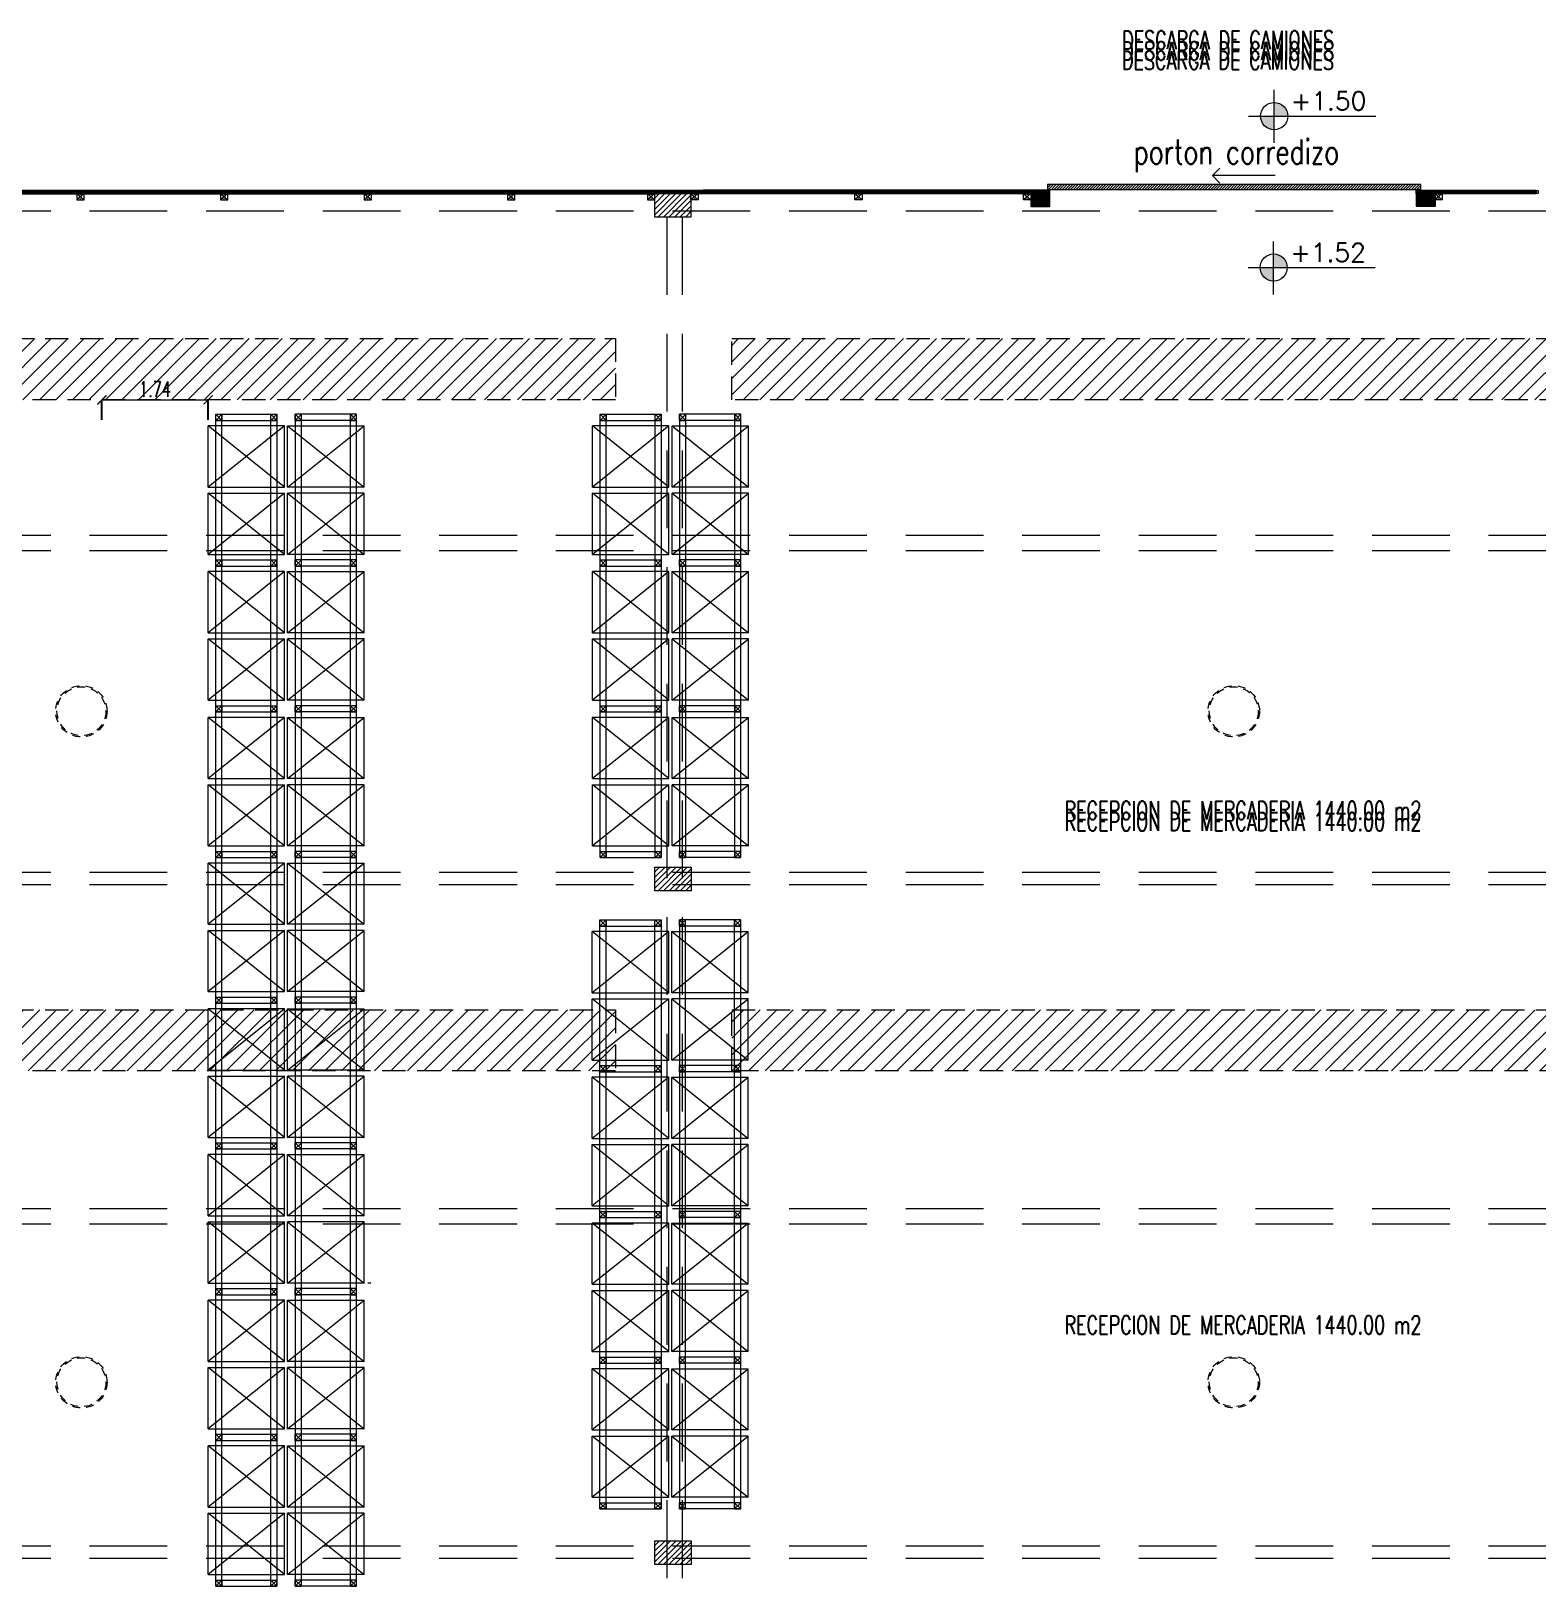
# Model space of a CAD drawing. Header units: millimetres. Extents: x 2828 to 3406, y 849 to 1266.
# Drawn here: x 2908.12 to 2932.73, y 1213.64 to 1238.91 of the extents above; entities that cross this region are included whole.
import ezdxf

# ---------------------------------------------------------------- set-up
doc = ezdxf.new("R2010")
doc.units = ezdxf.units.MM
doc.header["$PDMODE"] = 34
doc.header["$PDSIZE"] = -10
doc.linetypes.add('DASHDOT', pattern=[1, 0.5, -0.25, 0, -0.25])
doc.linetypes.add('DASHED', pattern=[19.05, 12.7, -6.35])
doc.layers.get('DEFPOINTS').update_dxf_attribs({"lineweight": 5})
for name, color, linetype, lineweight in [('0.05', 64, 'Continuous', 5), ('0.10', 161, 'Continuous', 9), ('0.20', 4, 'Continuous', 15), ('0.30', 1, 'Continuous', 25), ('arq tex', 31, 'Continuous', 5), ('camaras', 42, 'Continuous', 20), ('columnas', 12, 'Continuous', 20), ('equip tx', 220, 'Continuous', 5), ('equipa cotas', 222, 'Continuous', 5), ('EQUIPAMIENTO', 4, 'Continuous', 15), ('EQUIPAMIENTO DEPOSITO', 133, 'Continuous', 15), ('gral texto', 70, 'Continuous', 5), ('proyecciones', 221, 'DASHED', 5)]:
    doc.layers.add(name, color=color, linetype=linetype, lineweight=lineweight)
for name, color, linetype, lineweight, true_color in [('eolicos nuevos', 7, 'Continuous', 13, 0x387000), ('lucernarios nuevos', 252, 'DASHED', 9, 0x696969), ('sombrado muro nuevo', 7, 'Continuous', 5, 0x757575)]:
    doc.layers.add(name, color=color, linetype=linetype, lineweight=lineweight, true_color=true_color)
doc.styles.add('100', font='romans.shx', dxfattribs={"width": 0.75, "height": 0.2})
doc.styles.add('250-cts', font='romans.shx', dxfattribs={"width": 0.7, "height": 0.25})
doc.styles.add('COTAS', font='romans.shx')
doc.dimstyles.new('250', dxfattribs={"dimtxt": 0.3, "dimasz": 0.15, "dimexe": 0, "dimexo": 0.1, "dimgap": 0.05, "dimtad": 1, "dimzin": 0, "dimdsep": 46, "dimtxsty": '250-cts', "dimblk": 'ARCHTICK', "dimcen": 0.02, "dimclrd": 256, "dimclre": 256, "dimclrt": 256, "dimazin": 0, "dimtfac": 1, "dimtofl": 0, "dimtmove": 1, "dimatfit": 0, "dimldrblk": 'OPEN90', "dimfxl": 1, "dimtolj": 1, "dimtzin": 0, "dimlwd": -1, "dimarcsym": 0})

# ---------------------------------------------------------------- blocks, each defined once
blk = doc.blocks.new('NIVEL')
at = {"layer": '0.10'}
h = blk.add_hatch(color=256, dxfattribs=at)
h.paths.add_polyline_path([(265.735, 100.104), (265.737, 99.66), (266.182, 99.662, 0.10356), (266.143, 99.84, 0.297796)])
h.paths.add_polyline_path([(265.737, 99.66), (265.293, 99.658, 0.10356), (265.331, 99.48, 0.297796), (265.739, 99.216)])
for p, q in [((265.737, 98.782), (265.737, 100.513)), ((264.902, 99.66), (269.056, 99.66))]:
    blk.add_line(p, q, dxfattribs=at)
blk.add_circle((265.737, 99.66), 0.444, dxfattribs=at)
blk = doc.blocks.new('col.met')
at = {"layer": 'camaras'}
for p, q in [((5.086, 112.568), (5.206, 112.568)), ((5.086, 112.468), (5.086, 112.568)), ((5.086, 112.468), (5.206, 112.568)), ((5.206, 112.468), (5.086, 112.568)), ((5.086, 112.468), (5.206, 112.468)), ((5.146, 112.568), (5.146, 112.548)), ((5.146, 112.468), (5.146, 112.488)), ((5.206, 112.568), (5.206, 112.468))]:
    blk.add_line(p, q, dxfattribs=at)
blk = doc.blocks.new('A$C26D87C71')
at = {"layer": 'eolicos nuevos', "linetype": 'DASHED', "ltscale": 0.01}
for radius in [0.42, 0.4]:
    blk.add_circle((0, 0), radius, dxfattribs=at)
blk = doc.blocks.new('A$C45170E89')
at = {"layer": 'eolicos nuevos'}
for p in [(-37.194, 0), (-18.365, 0), (0, 0)]:
    blk.add_blockref('A$C26D87C71', p, dxfattribs=at)
blk = doc.blocks.new('A$C371A6B59')
at = {"layer": 'lucernarios nuevos'}
h = blk.add_hatch(dxfattribs=at)
h.set_pattern_fill('ANSI31', color=256, scale=0.06)
h.set_pattern_definition([(45, (-2919.5706, -1108.54296), (-0.134703842, 0.134703842), [])])
h.paths.add_polyline_path([(-19.219, 1), (-1.902, 1), (-1.902, 0), (-19.219, 0)])
at = {"layer": 'lucernarios nuevos', "ltscale": 0.03}
h = blk.add_hatch(dxfattribs=at)
h.set_pattern_fill('ANSI31', color=256, scale=0.06)
h.set_pattern_definition([(45, (-2900.79639, -1108.54296), (-0.134703842, 0.134703842), [])])
h.paths.add_polyline_path([(0, 1), (16.438, 1), (16.438, 0), (0, 0)])
for points in [[(-19.219, 1), (-1.902, 1), (-1.902, 0), (-19.219, 0)], [(0, 1), (16.438, 1), (16.438, 0), (0, 0)]]:
    blk.add_lwpolyline(points, close=True, dxfattribs=at)
blk = doc.blocks.new('rack relevado')
at = {"layer": 'EQUIPAMIENTO', "linetype": 'DASHED'}
for p, q in [((-2.3, 1.125), (-2.3, -0.125)), ((-1.3, -0.125), (-2.3, 1.125)), ((-2.3, -0.125), (-1.3, 1.125)), ((-2.3, 1.125), (-1.3, 1.125)), ((-1.3, 1.125), (-1.3, -0.125)), ((-0.2, -0.125), (-1.2, 1.125)), ((-1.2, -0.125), (-0.2, 1.125)), ((-1.2, 1.125), (-0.2, 1.125)), ((-1.2, 1.125), (-1.2, -0.125)), ((-0.2, -0.125), (-0.2, 1.125)), ((-2.3, -0.125), (-1.3, -0.125)), ((-1.2, -0.125), (-0.2, -0.125))]:
    blk.add_line(p, q, dxfattribs=at)
at = {"layer": 'EQUIPAMIENTO'}
for p, q in [((-2.49, 1), (-2.39, 1)), ((-2.49, 1), (-2.49, 0)), ((-2.49, 1), (-2.49, 0)), ((-2.49, 1), (-2.49, 0)), ((-2.39, 0.9), (-2.49, 1)), ((-2.49, 0.9), (-2.39, 1)), ((-2.49, 0.9), (-0.01, 0.9)), ((-2.4, 1), (-0.1, 1)), ((-2.39, 1), (-2.39, 0.075)), ((-2.39, 1), (-2.39, 0)), ((-2.39, 1), (-2.39, 0)), ((-2.39, 1), (-2.39, 0)), ((-2.39, 1), (-2.39, 0)), ((-0.11, 1), (-0.01, 1)), ((-0.11, 1), (-0.01, 1)), ((-0.11, 1), (-0.01, 1)), ((-0.11, 1), (-0.11, 0)), ((-0.11, 1), (-0.11, 0)), ((-0.11, 1), (-0.11, 0)), ((-0.01, 0.9), (-0.11, 1)), ((-0.11, 0.9), (-0.01, 1)), ((-0.11, 0.9), (-0.01, 0.9)), ((-0.01, 1), (-0.01, 0.075)), ((-0.01, 1), (-0.01, 0)), ((-0.01, 1), (-0.01, 0)), ((-0.01, 1), (-0.01, 0)), ((-0.01, 1), (-0.01, 0)), ((-2.49, 0.1), (-2.39, 0.1)), ((-2.49, 0.1), (-0.01, 0.1)), ((-2.39, 0), (-2.49, 0.1)), ((-2.49, 0), (-2.39, 0.1)), ((-2.49, 0), (-2.39, 0)), ((-0.01, 0), (-0.11, 0.1)), ((-0.11, 0), (-0.01, 0.1)), ((-0.11, 0), (-0.01, 0)), ((-2.39, 0), (-2.49, 0)), ((-0.1, 0), (-2.4, 0)), ((-0.01, 0), (-0.11, 0))]:
    blk.add_line(p, q, dxfattribs=at)
for points in [[(-2.49, 1), (-2.39, 1), (-2.39, 0.9), (-2.49, 0.9), (-2.49, 1)], [(-0.11, 1), (-0.01, 1), (-0.01, 0.9), (-0.11, 0.9), (-0.11, 1)], [(-2.49, 0.1), (-2.39, 0.1), (-2.39, 0), (-2.49, 0), (-2.49, 0.1)], [(-0.11, 0.1), (-0.01, 0.1), (-0.01, 0), (-0.11, 0), (-0.11, 0.1)]]:
    blk.add_lwpolyline(points, dxfattribs=at)
blk = doc.blocks.new('A$C76B62473')
at = {"layer": 'EQUIPAMIENTO', "rotation": 90}
for p in [(-1.425, 26.1), (-1.425, 23.72), (-1.425, 21.34), (-1.425, 18.96), (-1.425, 16.58), (-1.425, 14.2), (-1.425, 11.82), (-1.425, 9.44)]:
    blk.add_blockref('rack relevado', p, dxfattribs=at)
at = {"layer": 'EQUIPAMIENTO', "xscale": -1, "rotation": 270}
for p in [(-1.125, 26.1), (-1.125, 23.72), (-1.125, 21.34), (-1.125, 18.96), (-1.125, 16.58), (-1.125, 14.2), (-1.125, 11.82), (-1.125, 9.44)]:
    blk.add_blockref('rack relevado', p, dxfattribs=at)
blk = doc.blocks.new('_ARCHTICK')
at = {"color": 0, "linetype": 'ByBlock', "const_width": 0.15}
blk.add_lwpolyline([(-0.5, -0.5), (0.5, 0.5)], dxfattribs=at)
blk = doc.blocks.new('*D961')
at = {"layer": 'DEFPOINTS', "color": 0, "transparency": 16777216}
for p in [(2911.015, 1232.882), (2909.279, 1232.457, -226.046), (2911.015, 1232.457, 97.901)]:
    blk.add_point(p, dxfattribs=at)
at = {"layer": 'equipa cotas', "linetype": 'DASHDOT', "lineweight": -2, "transparency": 16777216}
for p, q in [((2909.279, 1232.557), (2909.279, 1232.882)), ((2911.015, 1232.557), (2911.015, 1232.882))]:
    blk.add_line(p, q, dxfattribs=at)
at = {"layer": 'equipa cotas', "transparency": 16777216}
blk.add_line((2909.279, 1232.882), (2911.015, 1232.882), dxfattribs=at)
at = {"layer": 'equipa cotas', "transparency": 16777216, "xscale": 0.15, "yscale": 0.15, "zscale": 0.15, "rotation": 180}
blk.add_blockref('_ARCHTICK', (2909.279, 1232.882), dxfattribs=at)
at = {"layer": 'equipa cotas', "transparency": 16777216, "xscale": 0.15, "yscale": 0.15, "zscale": 0.15}
blk.add_blockref('_ARCHTICK', (2911.015, 1232.882), dxfattribs=at)
at = {"layer": 'equipa cotas', "transparency": 16777216, "insert": (2910.147, 1233.057), "char_height": 0.25, "attachment_point": 5, "style": '250-cts'}
blk.add_mtext('\\A1;1.74', dxfattribs=at)
blk = doc.blocks.new('_Open90')
at = {"color": 0, "linetype": 'ByBlock', "lineweight": -2}
for p, q in [((0, 0), (-1, 0)), ((-0.5, 0.5), (0, 0)), ((0, 0), (-0.5, -0.5))]:
    blk.add_line(p, q, dxfattribs=at)

msp = doc.modelspace()

# ---------------------------------------------------------------- hatches: boundary and pattern name
at = {"layer": '0.05'}
h = msp.add_hatch(dxfattribs=at)
h.set_pattern_fill('ANSI31', color=256, scale=0.01)
h.set_pattern_definition([(45, (-0.002054, 0.17151), (-0.0224506403, 0.0224506403), [])])
h.paths.add_polyline_path([(2924.731, 1236.4), (2924.731, 1236.32), (2930.831, 1236.32), (2930.831, 1236.4)])
h = msp.add_hatch(color=256, dxfattribs=at)
h.dxf.hatch_style = 1
h.paths.add_polyline_path([(2924.462, 1236.25), (2924.762, 1236.25), (2924.762, 1236.05), (2924.462, 1236.05)])
h = msp.add_hatch(color=256, dxfattribs=at)
h.dxf.hatch_style = 1
h.paths.add_polyline_path([(2930.762, 1236.25), (2931.062, 1236.25), (2931.062, 1236.05), (2930.762, 1236.05)])
at = {"layer": 'columnas', "ltscale": 0.05}
h = msp.add_hatch(dxfattribs=at)
h.set_pattern_fill('ANSI31', color=256, scale=0.02)
h.set_pattern_definition([(45, (-1.42139, 67.31894), (-0.0449012806, 0.0449012806), [])])
h.paths.add_polyline_path([(2918.905, 1236.25), (2918.905, 1235.865), (2918.315, 1235.865), (2918.315, 1236.25)])
h = msp.add_hatch(dxfattribs=at)
h.set_pattern_fill('ANSI31', color=256, scale=0.02)
h.set_pattern_definition([(45, (-1.41878, 56.31894), (-0.0449012806, 0.0449012806), [])])
h.paths.add_polyline_path([(2918.907, 1225.25), (2918.907, 1224.865), (2918.317, 1224.865), (2918.317, 1225.25)])
h = msp.add_hatch(dxfattribs=at)
h.set_pattern_fill('ANSI31', color=256, scale=0.02)
h.set_pattern_definition([(45, (-1.420245, 45.316075), (-0.0449012806, 0.0449012806), [])])
h.paths.add_polyline_path([(2918.906, 1214.247), (2918.906, 1213.862), (2918.316, 1213.862), (2918.316, 1214.247)])
at = {"layer": 'sombrado muro nuevo'}
h = msp.add_hatch(dxfattribs=at)
h.set_pattern_fill('_USER', color=256, scale=0.02, angle=45, style=0, double=1, pattern_type=0)
h.set_pattern_definition([(45, (-36.604858, 33.773476), (-0.01414213562, 0.01414213562), []), (135, (-36.604858, 33.773476), (-0.01414213562, -0.01414213562), [])])
h.paths.add_polyline_path([(2902.933, 1236.301), (2919.105, 1236.3), (2919.105, 1236.25), (2902.933, 1236.25)])
h = msp.add_hatch(dxfattribs=at)
h.set_pattern_fill('_USER', color=256, scale=0.02, angle=45, style=0, double=1, pattern_type=0)
h.set_pattern_definition([(45, (-30.951185, 33.773527), (-0.01414213562, 0.01414213562), []), (135, (-30.951185, 33.773527), (-0.01414213562, -0.01414213562), [])])
h.paths.add_polyline_path([(2919.105, 1236.301), (2924.758, 1236.3), (2924.758, 1236.25), (2919.105, 1236.25)])
h = msp.add_hatch(dxfattribs=at)
h.set_pattern_fill('_USER', color=256, scale=0.02, angle=45, style=0, double=1, pattern_type=0)
h.set_pattern_definition([(45, (-18.30243, 33.773476), (-0.01414213562, 0.01414213562), []), (135, (-18.30243, 33.773476), (-0.01414213562, -0.01414213562), [])])
h.paths.add_polyline_path([(2930.758, 1236.301), (2932.71, 1236.301), (2932.71, 1236.25), (2930.758, 1236.25)])

# ---------------------------------------------------------------- linework, layer by layer
at = {"layer": '0.05'}
for p, q in [((2927.425, 1236.546, -101.167), (2927.547, 1236.669, -101.167)), ((2928.448, 1236.546, -101.167), (2927.425, 1236.546, -101.167)), ((2927.425, 1236.546, -101.167), (2927.547, 1236.422, -101.167))]:
    msp.add_line(p, q, dxfattribs=at)
at = {"layer": '0.10'}
msp.add_lwpolyline([(2924.731, 1236.4), (2924.731, 1236.32), (2930.831, 1236.32), (2930.831, 1236.4)], close=True, dxfattribs=at)
at = {"layer": '0.20', "elevation": -101.167}
msp.add_lwpolyline([(2932.75, 1236.25), (2932.71, 1236.25), (2932.71, 1236.3), (2932.75, 1236.3)], close=True, dxfattribs=at)
at = {"layer": '0.30'}
for p, q in [((2899.55, 1236.3, -101.167), (2919.105, 1236.3, -101.167)), ((2902.932, 1236.25, -101.167), (2918.359, 1236.25, -101.167)), ((2919.105, 1236.25, -101.167), (2918.299, 1236.25, -101.167)), ((2918.909, 1236.3, -101.167), (2918.913, 1236.3, -101.167)), ((2924.758, 1236.3, -101.167), (2919.105, 1236.3, -101.167)), ((2924.758, 1236.25, -101.167), (2919.105, 1236.25, -101.167)), ((2920.304, 1236.3, -101.167), (2920.305, 1236.3, -101.167)), ((2924.758, 1236.3, -101.167), (2924.758, 1236.25, -101.167)), ((2930.762, 1236.247, -101.167), (2930.762, 1236.297, -101.167)), ((2930.762, 1236.297, -101.167), (2930.762, 1236.247, -101.167))]:
    msp.add_line(p, q, dxfattribs=at)
at = {"layer": '0.30', "elevation": -101.167}
for points in [[(2924.762, 1236.247), (2924.462, 1236.247), (2924.462, 1236.047), (2924.762, 1236.047)], [(2930.758, 1236.3), (2932.71, 1236.299), (2932.71, 1236.25), (2930.758, 1236.25)], [(2931.062, 1236.25), (2930.762, 1236.25), (2930.762, 1236.05), (2931.062, 1236.05)]]:
    msp.add_lwpolyline(points, close=True, dxfattribs=at)
at = {"layer": 'columnas', "ltscale": 0.05, "elevation": -101.167}
for points in [[(2918.905, 1236.25), (2918.905, 1235.865), (2918.315, 1235.865), (2918.315, 1236.25), (2918.905, 1236.25)], [(2918.907, 1225.25), (2918.907, 1224.865), (2918.317, 1224.865), (2918.317, 1225.25), (2918.907, 1225.25)]]:
    msp.add_lwpolyline(points, dxfattribs=at)
at = {"layer": 'columnas', "ltscale": 0.05}
msp.add_lwpolyline([(2918.906, 1214.247), (2918.906, 1213.862), (2918.316, 1213.862), (2918.316, 1214.247), (2918.906, 1214.247)], dxfattribs=at)
at = {"layer": 'equipa cotas'}
msp.add_line((2913.673, 1218.457), (2913.623, 1218.457), dxfattribs=at)
at = {"layer": 'proyecciones', "color": 251, "ltscale": 0.1, "true_color": 0x6b6b6b}
for p, q in [((2899.553, 1235.968, -101.106), (2955.475, 1235.968, -101.167)), ((2918.509, 1235.865, -101.167), (2918.509, 1203.233, -26.993)), ((2918.759, 1235.865, -101.167), (2918.759, 1203.233, -26.993)), ((2899.553, 1230.674, -101.106), (2955.219, 1230.674, -101.167)), ((2899.553, 1230.424, -101.106), (2955.219, 1230.424, -101.167)), ((2899.553, 1225.167, 0.061), (2955.475, 1225.168)), ((2899.553, 1224.968, 0.061), (2955.475, 1224.968)), ((2899.553, 1219.674, 0.061), (2955.219, 1219.674)), ((2899.553, 1219.424, 0.061), (2955.219, 1219.424)), ((2899.553, 1214.164, 0.061), (2955.475, 1214.165)), ((2899.553, 1213.965, 0.061), (2955.475, 1213.965))]:
    msp.add_line(p, q, dxfattribs=at)

# ---------------------------------------------------------------- block references
at = {"layer": '0.10', "xscale": 0.5, "yscale": 0.5, "zscale": 0.5}
for p in [(2795.566, 1187.687), (2795.557, 1185.213, -101.167)]:
    msp.add_blockref('NIVEL', p, dxfattribs=at)
at = {"layer": '0.20', "xscale": -1, "rotation": 180}
for p in [(2903.786, 1348.718, -101.167), (2906.132, 1348.718, -101.167), (2908.478, 1348.718, -101.167), (2910.823, 1348.718, -101.167), (2913.109, 1348.718, -101.167)]:
    msp.add_blockref('col.met', p, dxfattribs=at)
at = {"layer": '0.20', "rotation": 180}
for p in [(2924.111, 1348.718, -101.167), (2926.79, 1348.718, -101.167), (2929.544, 1348.718, -101.167), (2936.265, 1348.718, -101.167)]:
    msp.add_blockref('col.met', p, dxfattribs=at)
at = {"layer": 'eolicos nuevos'}
for p in [(2946.139, 1227.796, -50.543), (2946.139, 1216.836, 0.02)]:
    msp.add_blockref('A$C45170E89', p, dxfattribs=at)
at = {"layer": 'EQUIPAMIENTO', "rotation": 90}
for p in [(2918.42, 1232.657, -101.167), (2918.42, 1230.277, -101.167), (2918.42, 1227.897, -101.167), (2918.417, 1224.398, -23.713), (2918.417, 1222.018, -23.713), (2918.417, 1219.638, -23.713), (2918.417, 1217.258, -23.713)]:
    msp.add_blockref('rack relevado', p, dxfattribs=at)
at = {"layer": 'EQUIPAMIENTO', "xscale": -1, "rotation": 270}
for p in [(2918.72, 1232.657, -101.167), (2918.72, 1230.277, -101.167), (2918.72, 1227.897, -101.167), (2918.717, 1224.398, -23.713), (2918.717, 1222.018, -23.713), (2918.717, 1219.638, -23.713), (2918.717, 1217.258, -23.713)]:
    msp.add_blockref('rack relevado', p, dxfattribs=at)
at = {"layer": 'EQUIPAMIENTO DEPOSITO'}
msp.add_blockref('A$C76B62473', (2913.565, 1206.557, 97.901), dxfattribs=at)
at = {"layer": 'lucernarios nuevos'}
for p in [(2919.571, 1232.882, 0.03), (2919.571, 1221.922, 50.593)]:
    msp.add_blockref('A$C371A6B59', p, dxfattribs=at)

# ---------------------------------------------------------------- texts
at = {"layer": '0.10', "char_height": 0.3, "width": 2.11456, "attachment_point": 1, "style": 'COTAS'}
for s, insert in [('+1.50', (2928.706, 1237.914)), ('+1.52', (2928.698, 1235.439, -101.167))]:
    msp.add_mtext(s, dxfattribs=dict(at, insert=insert))
at = {"layer": 'arq tex', "attachment_point": 1}
for s, insert, char_height, style in [('DESCARGA DE CAMIONES', (2925.949, 1238.908, 101.167), 0.3, '250-cts'), ('porton corredizo', (2926.141, 1237.132, -101.167), 0.4, '100'), ('RECEPCION DE MERCADERIA 1440.00 m2', (2925.008, 1226.142, -321.602), 0.3, '250-cts')]:
    msp.add_mtext_dynamic_manual_height_columns(s, width=50.70215, gutter_width=12.5, heights=[0], dxfattribs=dict(at, insert=insert, char_height=char_height, style=style))
at = {"layer": 'equip tx', "char_height": 0.3, "attachment_point": 1, "style": '250-cts'}
for s, insert in [('DESCARGA DE CAMIONES', (2925.948, 1238.732, 101.167)), ('RECEPCION DE MERCADERIA 1440.00 m2', (2925.008, 1217.924, -321.602))]:
    msp.add_mtext_dynamic_manual_height_columns(s, width=50.70215, gutter_width=12.5, heights=[0], dxfattribs=dict(at, insert=insert))
at = {"layer": 'gral texto', "char_height": 0.3, "attachment_point": 1, "style": '250-cts'}
for s, insert in [('DESCARGA DE CAMIONES', (2925.945, 1238.577, 101.167)), ('RECEPCION DE MERCADERIA 1440.00 m2', (2925.008, 1226.327, -321.602))]:
    msp.add_mtext_dynamic_manual_height_columns(s, width=50.70215, gutter_width=12.5, heights=[0], dxfattribs=dict(at, insert=insert))

# ---------------------------------------------------------------- dimensions: what is measured, and where the dimension line sits
at = {"layer": 'equipa cotas'}
dim = msp.add_linear_dim(base=(2911.015, 1232.882), p1=(2909.279, 1232.457, -226.046), p2=(2911.015, 1232.457, 97.901), dimstyle='250', dxfattribs=at)
dim.commit()
dim.dimension.update_dxf_attribs({"geometry": '*D961', "text_midpoint": (2910.147, 1233.057)})

doc.saveas('drawing.dxf')
